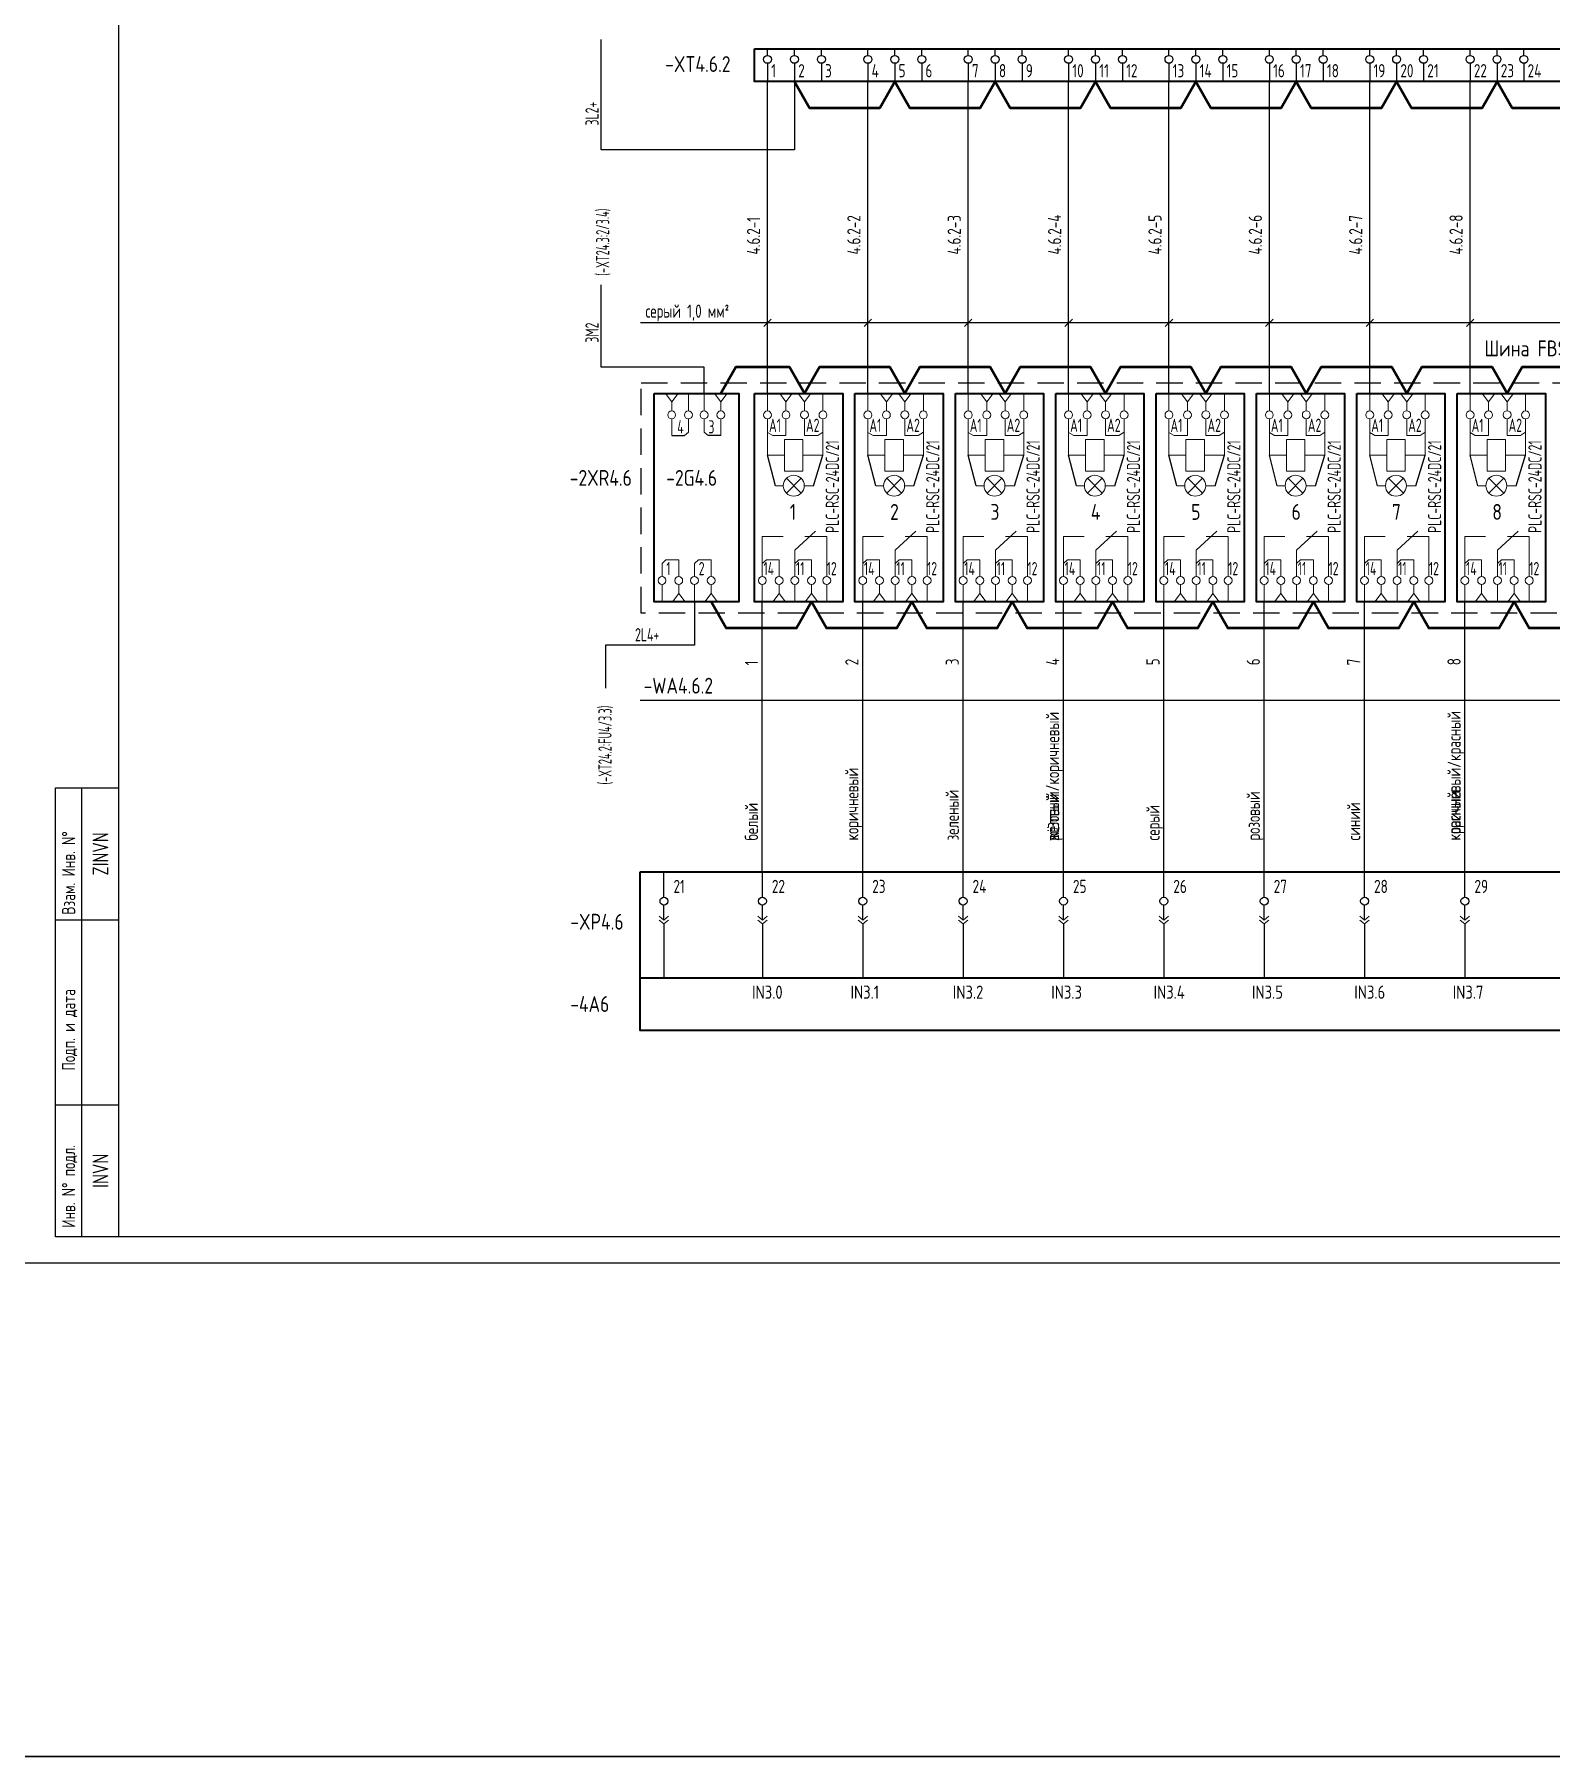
# Model space of a CAD drawing. Header units: millimetres. Extents: x 1235 to 19908, y 833 to 4314.
# Drawn here: x 9606 to 9893, y 1373 to 1699 of the extents above; entities that cross this region are included whole.
import ezdxf
from ezdxf.enums import TextEntityAlignment as Align

# ---------------------------------------------------------------- set-up
doc = ezdxf.new("R2010")
doc.units = ezdxf.units.MM
for name, pattern in [('DASHED2', [0.375, 0.25, -0.125]), ('K5LT32768', [0]), ('K5LT_THIN', [0])]:
    doc.linetypes.add(name, pattern=pattern)
doc.layers.add('EPLAN108', color=5, linetype='Continuous', lineweight=30)
doc.layers.add('КИА_МАРКИРОВКА', color=2, linetype='Continuous')
doc.layers.add('КИА_НАКЛЕЙКИ', color=1, linetype='Continuous')
doc.styles.add('GOST-A 3-1', font='', dxfattribs={"height": 3})
doc.styles.add('GOSTA-2.5-1', font='', dxfattribs={"width": 0.9, "height": 2.5})
doc.styles.add('ROMANS0-70', font='romans.shx', dxfattribs={"width": 0.7})
doc.styles.get('GOST-A 3-1').set_extended_font_data('GOST type A')
doc.styles.get('GOSTA-2.5-1').set_extended_font_data('GOST Type AU')

# ---------------------------------------------------------------- blocks, each defined once
blk = doc.blocks.new('A$C508D5767')
at = {"color": 0}
for p, q in [((4.5, 25.21), (4.5, 30)), ((23.13, 25.21), (23.13, 30)), ((42.13, 25.21), (42.13, 30)), ((61.13, 25.21), (61.13, 30)), ((80.13, 25.21), (80.13, 30)), ((99.13, 25.21), (99.13, 30)), ((118.13, 25.21), (118.13, 30)), ((137.13, 25.21), (137.13, 30)), ((156.13, 25.21), (156.13, 30)), ((4.5, 20.89), (4.5, 23.71)), ((23.13, 20.89), (23.13, 23.71)), ((42.13, 20.89), (42.13, 23.71)), ((61.13, 20.89), (61.13, 23.71)), ((80.13, 20.89), (80.13, 23.71)), ((99.13, 20.89), (99.13, 23.71)), ((118.13, 20.89), (118.13, 23.71)), ((137.13, 20.89), (137.13, 23.71)), ((156.13, 20.89), (156.13, 23.71)), ((4.5, 20.14), (4.5, 9.97)), ((23.13, 20.14), (23.13, 9.97)), ((42.13, 20.14), (42.13, 9.97)), ((61.13, 20.14), (61.13, 9.97)), ((80.13, 20.14), (80.13, 9.97)), ((99.13, 20.14), (99.13, 9.97)), ((118.13, 20.14), (118.13, 9.97)), ((137.13, 20.14), (137.13, 9.97)), ((156.13, 20.14), (156.13, 9.97))]:
    blk.add_line(p, q, dxfattribs=at)
at = {"lineweight": 18}
for p, q in [((4.5, 20.89), (3.61, 21.63)), ((4.5, 20.14), (3.61, 20.89)), ((4.5, 20.89), (5.39, 21.63)), ((4.5, 20.14), (5.39, 20.89)), ((23.13, 20.89), (22.24, 21.63)), ((23.13, 20.14), (22.24, 20.89)), ((23.13, 20.89), (24.02, 21.63)), ((23.13, 20.14), (24.02, 20.89)), ((42.13, 20.89), (41.24, 21.63)), ((42.13, 20.14), (41.24, 20.89)), ((42.13, 20.89), (43.02, 21.63)), ((42.13, 20.14), (43.02, 20.89)), ((61.13, 20.89), (60.24, 21.63)), ((61.13, 20.14), (60.24, 20.89)), ((61.13, 20.89), (62.02, 21.63)), ((61.13, 20.14), (62.02, 20.89)), ((80.13, 20.89), (79.24, 21.63)), ((80.13, 20.14), (79.24, 20.89)), ((80.13, 20.89), (81.02, 21.63)), ((80.13, 20.14), (81.02, 20.89)), ((99.13, 20.89), (98.24, 21.63)), ((99.13, 20.14), (98.24, 20.89)), ((99.13, 20.89), (100.02, 21.63)), ((99.13, 20.14), (100.02, 20.89)), ((118.13, 20.89), (117.24, 21.63)), ((118.13, 20.14), (117.24, 20.89)), ((118.13, 20.89), (119.02, 21.63)), ((118.13, 20.14), (119.02, 20.89)), ((137.13, 20.89), (136.24, 21.63)), ((137.13, 20.14), (136.24, 20.89)), ((137.13, 20.89), (138.02, 21.63)), ((137.13, 20.14), (138.02, 20.89)), ((156.13, 20.89), (155.24, 21.63)), ((156.13, 20.14), (155.24, 20.89)), ((156.13, 20.89), (157.02, 21.63)), ((156.13, 20.14), (157.02, 20.89))]:
    blk.add_line(p, q, dxfattribs=at)
at = {"color": 0, "lineweight": 40}
blk.add_line((0, 9.97), (371.67, 9.97), dxfattribs=at)
blk.add_lwpolyline([(0, 30), (371.67, 30), (371.67, 0), (0, 0)], close=True, dxfattribs=at)
at = {"color": 0}
for centre in [(4.5, 24.46), (23.13, 24.46), (42.13, 24.46), (61.13, 24.46), (80.13, 24.46), (99.13, 24.46), (118.13, 24.46), (137.13, 24.46), (156.13, 24.46)]:
    blk.add_circle(centre, 0.75, dxfattribs=at)
at = {"style": 'GOSTA-2.5-1', "width": 0.9}
for s, p in [('21', (6.3, 26)), ('22', (24.93, 26)), ('23', (43.93, 26)), ('24', (62.93, 26)), ('25', (81.93, 26)), ('26', (100.93, 26)), ('27', (119.93, 26)), ('28', (138.93, 26)), ('29', (157.93, 26))]:
    blk.add_text(s, height=2.5, dxfattribs=at).set_placement(p)
at = {"style": 'GOSTA-2.5-1'}
for s, p in [('IN3.0', (21.19, 5.98)), ('IN3.1', (39.82, 5.98)), ('IN3.2', (59.19, 5.98)), ('IN3.3', (77.82, 5.98)), ('IN3.4', (97.19, 5.98)), ('IN3.5', (115.82, 5.98)), ('IN3.6', (135.19, 5.98)), ('IN3.7', (153.82, 5.98))]:
    blk.add_text(s, height=2.5, dxfattribs=at).set_placement(p)
blk = doc.blocks.new('A$C2C8C317B')
at = {"color": 0}
for p, q in [((0, 0), (0, 39.44)), ((3.94, 21.99), (2.44, 27.76)), ((11.17, 21.99), (12.94, 27.76))]:
    blk.add_line(p, q, dxfattribs=at)
at = {"linetype": 'K5LT_THIN', "lineweight": 18}
for p, q in [((2.44, 36.15), (2.44, 39.44)), ((5.94, 37.86), (4.75, 39.44)), ((5.94, 37.86), (7.14, 39.44)), ((9.44, 37.88), (8.25, 39.45)), ((9.44, 37.88), (10.64, 39.45)), ((12.94, 36.15), (12.94, 39.44)), ((5.94, 36.15), (5.94, 37.86)), ((9.44, 36.17), (9.44, 37.88)), ((2.44, 34.65), (2.44, 27.76)), ((5.94, 34.65), (5.94, 31.48)), ((9.44, 34.67), (9.44, 31.52)), ((12.94, 34.65), (12.94, 27.76)), ((3.42, 31.48), (2.44, 32.07)), ((5.94, 31.48), (3.42, 31.48)), ((9.16, 30.76), (5.66, 30.76)), ((5.66, 30.76), (5.66, 24.76)), ((9.16, 24.76), (9.16, 30.76)), ((9.44, 31.52), (11.97, 31.52)), ((11.97, 31.52), (12.94, 32.12)), ((5.66, 27.76), (2.44, 27.76)), ((9.16, 27.76), (12.94, 27.76)), ((5.66, 24.76), (9.16, 24.76)), ((7.61, 9.79), (11.52, 13.36)), ((1.46, 4.79), (1.46, 12.35)), ((5.38, 12.35), (1.46, 12.35)), ((7.61, 4.79), (7.61, 9.79)), ((13.65, 12.35), (9.5, 12.35)), ((13.65, 12.35), (13.65, 4.79)), ((2.22, 7.93), (1.46, 7.29)), ((4.63, 7.93), (2.22, 7.93)), ((4.63, 4.79), (4.63, 7.93)), ((8.36, 7.93), (7.61, 7.29)), ((10.77, 7.93), (8.36, 7.93)), ((10.77, 4.79), (10.77, 7.93)), ((1.46, 3.29), (1.46, 0)), ((4.63, 3.29), (4.63, 1.58)), ((7.61, 3.29), (7.61, 0)), ((10.77, 3.29), (10.77, 1.58)), ((13.65, 3.29), (13.65, 0)), ((4.63, 1.58), (3.43, 0)), ((4.63, 1.58), (5.82, 0)), ((10.77, 1.58), (9.58, 0)), ((10.77, 1.58), (11.97, 0))]:
    blk.add_line(p, q, dxfattribs=at)
at = {"color": 0, "lineweight": 20}
for p, q in [((6.01, 23.39), (8.81, 20.59)), ((8.81, 23.39), (6.01, 20.59)), ((5.43, 21.99), (3.94, 21.99)), ((9.39, 21.99), (11.17, 21.99))]:
    blk.add_line(p, q, dxfattribs=at)
at = {"lineweight": 40}
blk.add_lwpolyline([(0, 39.44), (16.69, 39.44), (16.69, 0), (0, 0)], close=True, dxfattribs=at)
at = {"color": 0, "lineweight": 20}
blk.add_circle((7.41, 21.99), 1.98, dxfattribs=at)
at = {"linetype": 'K5LT32768', "lineweight": 18}
for centre, start, end in [((2.44, 35.4), 0, 180), ((5.94, 35.4), 0, 180), ((9.44, 35.42), 0, 180), ((12.94, 35.4), 0, 180), ((2.44, 35.4), 180, 0), ((5.94, 35.4), 180, 0), ((9.44, 35.42), 180, 0), ((12.94, 35.4), 180, 0), ((1.46, 4.04), 0, 180), ((1.46, 4.04), 180, 0), ((4.63, 4.04), 0, 180), ((4.63, 4.04), 180, 0), ((7.61, 4.04), 0, 180), ((7.61, 4.04), 180, 0), ((10.77, 4.04), 0, 180), ((10.77, 4.04), 180, 0), ((13.65, 4.04), 0, 180), ((13.65, 4.04), 180, 0)]:
    blk.add_arc(centre, 0.75, start, end, dxfattribs=at)
at = {"style": 'GOSTA-2.5-1', "width": 0.8}
for s, p in [('A1', (2.73, 32.17)), ('A2', (9.73, 32.19)), ('14', (1.68, 5.05)), ('11', (7.82, 5.05)), ('12', (13.64, 5.05))]:
    blk.add_text(s, height=2.5, dxfattribs=at).set_placement(p)
blk.add_text('PLC-RSC-24DC/21', height=2.5, rotation=90, dxfattribs=at).set_placement((15.97, 13.05))
blk = doc.blocks.new('A$C27D72B89')
at = {"linetype": 'K5LT_THIN', "lineweight": 18}
for p, q in [((3.3, 37.86), (2.11, 39.44)), ((3.3, 37.86), (4.5, 39.44)), ((6.47, 36.15), (6.47, 39.44)), ((9.44, 36.15), (9.44, 39.44)), ((12.61, 37.86), (11.41, 39.44)), ((12.61, 37.86), (13.8, 39.44)), ((3.3, 36.15), (3.3, 37.86)), ((12.61, 36.15), (12.61, 37.86)), ((3.3, 34.65), (3.3, 31.51)), ((6.47, 34.65), (6.47, 32.15)), ((9.44, 34.65), (9.44, 32.15)), ((12.61, 34.65), (12.61, 31.51)), ((5.71, 31.51), (6.47, 32.15)), ((10.2, 31.51), (9.44, 32.15)), ((2.22, 7.93), (1.47, 7.29)), ((1.47, 4.79), (1.47, 7.29)), ((4.63, 7.93), (2.22, 7.93)), ((4.63, 4.79), (4.63, 7.93)), ((8.36, 7.93), (7.61, 7.29)), ((7.61, 4.79), (7.61, 7.29)), ((10.77, 7.93), (8.36, 7.93)), ((10.77, 4.79), (10.77, 7.93)), ((1.47, 3.29), (1.47, 0)), ((4.63, 3.29), (4.63, 1.58)), ((7.61, 3.29), (7.61, 0)), ((10.77, 3.29), (10.77, 1.58)), ((4.63, 1.58), (3.44, 0)), ((4.63, 1.58), (5.83, 0)), ((10.77, 1.58), (9.58, 0)), ((10.77, 1.58), (11.97, 0))]:
    blk.add_line(p, q, dxfattribs=at)
at = {"color": 0}
for p, q in [((3.3, 31.51), (5.71, 31.51)), ((12.61, 31.51), (10.2, 31.51))]:
    blk.add_line(p, q, dxfattribs=at)
at = {"lineweight": 40}
blk.add_lwpolyline([(0, 39.44), (16, 39.44), (16, 0), (0, 0)], close=True, dxfattribs=at)
at = {"linetype": 'K5LT32768', "lineweight": 18}
for centre, start, end in [((3.3, 35.4), 0, 180), ((6.47, 35.4), 0, 180), ((9.44, 35.4), 0, 180), ((12.61, 35.4), 0, 180), ((3.3, 35.4), 180, 0), ((6.47, 35.4), 180, 0), ((9.44, 35.4), 180, 0), ((12.61, 35.4), 180, 0), ((1.47, 4.04), 0, 180), ((1.47, 4.04), 180, 0), ((4.63, 4.04), 0, 180), ((4.63, 4.04), 180, 0), ((7.61, 4.04), 0, 180), ((7.61, 4.04), 180, 0), ((10.77, 4.04), 0, 180), ((10.77, 4.04), 180, 0)]:
    blk.add_arc(centre, 0.75, start, end, dxfattribs=at)
at = {"style": 'GOSTA-2.5-1', "width": 0.8}
for s, p in [('4', (4.36, 31.88)), ('3', (10.26, 31.89)), ('1', (2.28, 5.05)), ('2', (8.42, 5.05))]:
    blk.add_text(s, height=2.5, dxfattribs=at).set_placement(p)
blk = doc.blocks.new('A$C09D55797')
at = {"color": 0}
for p, q in [((353.79, -1.59), (6.62, -1.59)), ((29.95, -2.3), (31.36, -0.89)), ((48.95, -2.3), (50.36, -0.89)), ((67.95, -2.3), (69.36, -0.89)), ((86.95, -2.3), (88.36, -0.89)), ((105.95, -2.3), (107.36, -0.89)), ((124.95, -2.3), (126.36, -0.89)), ((143.95, -2.3), (145.36, -0.89)), ((162.95, -2.3), (164.36, -0.89))]:
    blk.add_line(p, q, dxfattribs=at)
blk = doc.blocks.new('A$C6A6D7164')
at = {"color": 0}
for p, q in [((-5.1, 17.91), (-5.1, 19.16)), ((-5.1, 16.41), (-5.1, 12.99)), ((0, 17.91), (0, 19.16)), ((0, 16.41), (0, 12.99)), ((5.1, 17.91), (5.1, 19.16)), ((5.1, 16.41), (5.1, 12.99)), ((13.9, 17.91), (13.9, 19.16)), ((13.9, 16.41), (13.9, 12.99)), ((19, 17.91), (19, 19.16)), ((19, 16.41), (19, 12.99)), ((24.1, 17.91), (24.1, 19.16)), ((24.1, 16.41), (24.1, 12.99)), ((32.9, 17.91), (32.9, 19.16)), ((32.9, 16.41), (32.9, 12.99)), ((38, 17.91), (38, 19.16)), ((38, 16.41), (38, 12.99)), ((43.1, 17.91), (43.1, 19.16)), ((43.1, 16.41), (43.1, 12.99)), ((51.9, 17.91), (51.9, 19.16)), ((51.9, 16.41), (51.9, 12.99)), ((57, 17.91), (57, 19.16)), ((57, 16.41), (57, 12.99)), ((62.1, 17.91), (62.1, 19.16)), ((62.1, 16.41), (62.1, 12.99)), ((70.9, 17.91), (70.9, 19.16)), ((70.9, 16.41), (70.9, 12.99)), ((76, 17.91), (76, 19.16)), ((76, 16.41), (76, 12.99)), ((81.1, 17.91), (81.1, 19.16)), ((81.1, 16.41), (81.1, 12.99)), ((89.9, 17.91), (89.9, 19.16)), ((89.9, 16.41), (89.9, 12.99)), ((95, 17.91), (95, 19.16)), ((95, 16.41), (95, 12.99)), ((100.1, 17.91), (100.1, 19.16)), ((100.1, 16.41), (100.1, 12.99)), ((108.9, 17.91), (108.9, 19.16)), ((108.9, 16.41), (108.9, 12.99)), ((114, 17.91), (114, 19.16)), ((114, 16.41), (114, 12.99)), ((119.1, 17.91), (119.1, 19.16)), ((119.1, 16.41), (119.1, 12.99)), ((127.9, 17.91), (127.9, 19.16)), ((127.9, 16.41), (127.9, 12.99)), ((133, 17.91), (133, 19.16)), ((133, 16.41), (133, 12.99)), ((138.1, 17.91), (138.1, 19.16)), ((138.1, 16.41), (138.1, 12.99))]:
    blk.add_line(p, q, dxfattribs=at)
at = {"color": 0, "lineweight": 40}
blk.add_lwpolyline([(-7.54, 19.16), (329.24, 19.16), (329.24, 12.99), (-7.54, 12.99)], close=True, dxfattribs=at)
at = {"color": 0}
for centre in [(-5.1, 17.16), (0, 17.16), (5.1, 17.16), (13.9, 17.16), (19, 17.16), (24.1, 17.16), (32.9, 17.16), (38, 17.16), (43.1, 17.16), (51.9, 17.16), (57, 17.16), (62.1, 17.16), (70.9, 17.16), (76, 17.16), (81.1, 17.16), (89.9, 17.16), (95, 17.16), (100.1, 17.16), (108.9, 17.16), (114, 17.16), (119.1, 17.16), (127.9, 17.16), (133, 17.16), (138.1, 17.16)]:
    blk.add_circle(centre, 0.75, dxfattribs=at)
at = {"style": 'GOSTA-2.5-1', "width": 0.9}
for s, p in [('1', (-4.39, 13.76)), ('2', (0.71, 13.76)), ('3', (5.8, 13.76)), ('4', (14.61, 13.76)), ('5', (19.71, 13.76)), ('6', (24.8, 13.76)), ('7', (33.61, 13.76)), ('8', (38.71, 13.76)), ('9', (43.8, 13.76)), ('10', (52.61, 13.76)), ('11', (57.71, 13.76)), ('12', (62.8, 13.76)), ('13', (71.61, 13.76)), ('14', (76.71, 13.76)), ('15', (81.8, 13.76)), ('16', (90.61, 13.76)), ('17', (95.71, 13.76)), ('18', (100.8, 13.76)), ('19', (109.61, 13.76)), ('20', (114.71, 13.76)), ('21', (119.8, 13.76)), ('22', (128.61, 13.76)), ('23', (133.71, 13.76)), ('24', (138.8, 13.76))]:
    blk.add_text(s, height=2.5, dxfattribs=at).set_placement(p)

msp = doc.modelspace()

# ---------------------------------------------------------------- linework, layer by layer
for p, q in [((9622, 1471.39), (9622, 1881.39)), ((9610, 1471.39), (9610, 1556.39)), ((9610, 1556.39), (9622, 1556.39)), ((9615, 1471.39), (9615, 1556.39)), ((9610, 1531.39), (9622, 1531.39)), ((9610, 1496.39), (9622, 1496.39)), ((9615, 1496.39), (9622, 1496.39)), ((9622, 1471.39), (9610, 1471.39)), ((10191, 1471.39), (9622, 1471.39)), ((10196, 1466.39), (9602, 1466.39))]:
    msp.add_line(p, q)
at = {"color": 1}
for p, q in [((9713.31, 1677.17), (9713.31, 1698.12)), ((9749.87, 1690.16), (9749.87, 1677.17)), ((9749.87, 1677.17), (9713.31, 1677.17)), ((9714.12, 1583.43), (9714.12, 1575.26))]:
    msp.add_line(p, q, dxfattribs=at)
at = {"color": 252}
for p, q in [((9744.77, 1631.05), (9744.77, 1690.16)), ((9763.77, 1631.05), (9763.77, 1690.16)), ((9782.77, 1631.05), (9782.77, 1690.16)), ((9801.77, 1631.05), (9801.77, 1690.16)), ((9820.77, 1631.05), (9820.77, 1690.16)), ((9839.77, 1631.05), (9839.77, 1690.16)), ((9858.77, 1631.05), (9858.77, 1690.16)), ((9877.77, 1631.05), (9877.77, 1690.16))]:
    msp.add_line(p, q, dxfattribs=at)
at = {"color": 4}
for p, q in [((9713.31, 1636.05), (9713.31, 1651.62)), ((9732.77, 1636.05), (9713.31, 1636.05)), ((9732.77, 1631.05), (9732.77, 1636.05))]:
    msp.add_line(p, q, dxfattribs=at)
at = {"color": 0}
for p, q in [((9743.79, 1540.48), (9743.79, 1591.61)), ((9762.79, 1540.48), (9762.79, 1591.61)), ((9781.79, 1540.48), (9781.79, 1591.61)), ((9800.79, 1540.48), (9800.79, 1591.61)), ((9819.79, 1540.48), (9819.79, 1591.61)), ((9838.79, 1540.48), (9838.79, 1591.61)), ((9857.79, 1540.48), (9857.79, 1591.61)), ((9876.79, 1540.48), (9876.79, 1591.61)), ((9720.67, 1572.98), (10068.14, 1572.98))]:
    msp.add_line(p, q, dxfattribs=at)
at = {"color": 1, "lineweight": 50}
for points in [[(9749.87, 1690.16), (9752.71, 1685.16), (9766.03, 1685.16), (9768.87, 1690.16)], [(9768.87, 1690.16), (9771.71, 1685.16), (9785.03, 1685.16), (9787.87, 1690.16)], [(9787.87, 1690.16), (9790.71, 1685.16), (9804.03, 1685.16), (9806.87, 1690.16)], [(9806.87, 1690.16), (9809.71, 1685.16), (9823.03, 1685.16), (9825.87, 1690.16)], [(9825.87, 1690.16), (9828.71, 1685.16), (9842.03, 1685.16), (9844.87, 1690.16)], [(9844.87, 1690.16), (9847.71, 1685.16), (9861.03, 1685.16), (9863.87, 1690.16)], [(9863.87, 1690.16), (9866.71, 1685.16), (9880.03, 1685.16), (9882.87, 1690.16)], [(9882.87, 1690.16), (9885.71, 1685.16), (9934.82, 1685.16), (9937.66, 1690.16)], [(9753.1, 1591.61), (9750.26, 1586.61), (9736.94, 1586.61), (9734.1, 1591.61)], [(9772.1, 1591.61), (9769.26, 1586.61), (9755.94, 1586.61), (9753.1, 1591.61)], [(9791.1, 1591.61), (9788.26, 1586.61), (9774.94, 1586.61), (9772.1, 1591.61)], [(9810.1, 1591.61), (9807.26, 1586.61), (9793.94, 1586.61), (9791.1, 1591.61)], [(9829.1, 1591.61), (9826.26, 1586.61), (9812.94, 1586.61), (9810.1, 1591.61)], [(9848.1, 1591.61), (9845.26, 1586.61), (9831.94, 1586.61), (9829.1, 1591.61)], [(9867.1, 1591.61), (9864.26, 1586.61), (9850.94, 1586.61), (9848.1, 1591.61)], [(9886.1, 1591.61), (9883.26, 1586.61), (9869.94, 1586.61), (9867.1, 1591.61)], [(9940.89, 1591.61), (9938.05, 1586.61), (9888.94, 1586.61), (9886.1, 1591.61)]]:
    msp.add_lwpolyline(points, dxfattribs=at)
at = {"color": 4, "lineweight": 50}
for points in [[(9751.77, 1631.05), (9748.93, 1636.05), (9738.78, 1636.05), (9735.94, 1631.05)], [(9770.77, 1631.05), (9767.93, 1636.05), (9754.61, 1636.05), (9751.77, 1631.05)], [(9789.77, 1631.05), (9786.93, 1636.05), (9773.61, 1636.05), (9770.77, 1631.05)], [(9808.77, 1631.05), (9805.93, 1636.05), (9792.61, 1636.05), (9789.77, 1631.05)], [(9827.77, 1631.05), (9824.93, 1636.05), (9811.61, 1636.05), (9808.77, 1631.05)], [(9846.77, 1631.05), (9843.93, 1636.05), (9830.61, 1636.05), (9827.77, 1631.05)], [(9865.77, 1631.05), (9862.93, 1636.05), (9849.61, 1636.05), (9846.77, 1631.05)], [(9884.77, 1631.05), (9881.93, 1636.05), (9868.61, 1636.05), (9865.77, 1631.05)], [(9939.55, 1631.05), (9936.72, 1636.05), (9887.61, 1636.05), (9884.77, 1631.05)]]:
    msp.add_lwpolyline(points, dxfattribs=at)
at = {"color": 0, "linetype": 'DASHED2', "ltscale": 20}
msp.add_lwpolyline([(9720.87, 1633.08), (10081.7, 1633.08), (10081.7, 1589.45), (9720.87, 1589.45)], close=True, dxfattribs=at)
at = {"color": 1}
msp.add_lwpolyline([(9730.94, 1591.61), (9730.94, 1583.43), (9714.12, 1583.43)], dxfattribs=at)
at = {"layer": 'EPLAN108', "color": 2}
msp.add_lwpolyline([(1235.43, 2532.19), (19799.49, 2532.19), (19799.49, 1372.97), (1235.43, 1372.97)], close=True, dxfattribs=at)

# ---------------------------------------------------------------- block references
at = {"color": 0}
for name, p in [('A$C6A6D7164', (9749.87, 1677.17)), ('A$C09D55797', (9714.12, 1646.05)), ('A$C27D72B89', (9723.33, 1591.61)), ('A$C2C8C317B', (9742.33, 1591.61)), ('A$C2C8C317B', (9761.33, 1591.61)), ('A$C2C8C317B', (9780.33, 1591.61)), ('A$C2C8C317B', (9799.33, 1591.61)), ('A$C2C8C317B', (9818.33, 1591.61)), ('A$C2C8C317B', (9837.33, 1591.61)), ('A$C2C8C317B', (9856.33, 1591.61)), ('A$C2C8C317B', (9875.33, 1591.61)), ('A$C508D5767', (9720.67, 1510.48))]:
    msp.add_blockref(name, p, dxfattribs=at)

# ---------------------------------------------------------------- texts
at = {"style": 'GOSTA-2.5-1'}
for s, width, p in [('(-XT24.3:2/3.4)', 0.7, (9714.81, 1653.35)), ('1', 0.9, (9742.99, 1579.6)), ('2', 0.9, (9761.99, 1579.6)), ('3', 0.9, (9780.99, 1579.6)), ('4', 0.9, (9799.99, 1579.6)), ('5', 0.9, (9818.99, 1579.6)), ('6', 0.9, (9837.99, 1579.6)), ('7', 0.9, (9856.99, 1579.6)), ('8', 0.9, (9875.99, 1579.6)), ('(-XT24.2:FU4/3.3)', 0.7, (9715.26, 1557.01)), ('розовый/коричневый', 0.9, (9799.99, 1546.43)), ('розовый/коричневый', 0.9, (9799.99, 1546.43)), ('коричневый/красный', 0.9, (9875.99, 1546.43)), ('коричневый/красный', 0.9, (9875.99, 1546.43)), ('коричневый', 0.9, (9761.99, 1546.43)), ('зеленый', 0.9, (9780.99, 1546.43)), ('розовый', 0.9, (9837.99, 1546.43)), ('красный', 0.9, (9875.99, 1546.43)), ('белый', 0.9, (9742.99, 1546.43)), ('жёлтый', 0.9, (9799.99, 1546.43)), ('серый', 0.9, (9818.99, 1546.43)), ('синий', 0.9, (9856.99, 1546.43))]:
    msp.add_text(s, height=2.5, rotation=90, dxfattribs=dict(at, width=width)).set_placement(p)
at = {"style": 'GOSTA-2.5-1', "width": 0.9}
msp.add_text('серый 1,0 мм²', height=2.5, dxfattribs=at).set_placement((9721.68, 1645.41))
at = {"style": 'GOST-A 3-1'}
for s, p in [('Шина FBST 500-PLCGY', (9880.48, 1638.1)), ('1', (9748.98, 1607.14)), ('2', (9767.98, 1607.14)), ('3', (9786.98, 1607.14)), ('4', (9805.98, 1607.14)), ('5', (9824.98, 1607.14)), ('6', (9843.98, 1607.14)), ('7', (9862.98, 1607.14)), ('8', (9881.98, 1607.14)), ('-XP4.6', (9707.44, 1529.54))]:
    msp.add_text(s, height=3, dxfattribs=at).set_placement(p)
at = {"style": 'ROMANS0-70', "width": 0.7}
for s, p in [('Взам. Инв. N%%d', (9614.46, 1532.39)), ('Подп. и дата', (9614.46, 1502.86)), ('Инв. N%%d подл.', (9614.46, 1473.09))]:
    msp.add_text(s, height=2.5, rotation=90, dxfattribs=at).set_placement(p, align=Align.BOTTOM_LEFT)
at = {"style": 'ROMANS0-70', "width": 0.7, "flags": 12}
for tag, p in [('ZINVN', (9618.5, 1543.89)), ('INVN', (9618.5, 1483.89))]:
    msp.add_attdef(tag, text='', height=3, rotation=90, dxfattribs=at).set_placement(p, align=Align.MIDDLE_CENTER)
at = {"layer": 'КИА_МАРКИРОВКА', "style": 'GOSTA-2.5-1'}
for s, width, p in [('3L2+', 0.8, (9712.8, 1681.81)), ('4.6.2-1', 0.9, (9743.37, 1657.37)), ('4.6.2-2', 0.9, (9762.37, 1657.37)), ('4.6.2-3', 0.9, (9781.37, 1657.37)), ('4.6.2-4', 0.9, (9800.37, 1657.37)), ('4.6.2-5', 0.9, (9819.37, 1657.37)), ('4.6.2-6', 0.9, (9838.37, 1657.37)), ('4.6.2-7', 0.9, (9857.37, 1657.37)), ('4.6.2-8', 0.9, (9876.37, 1657.37)), ('3M2', 0.8, (9712.8, 1640.69))]:
    msp.add_text(s, height=2.5, rotation=90, dxfattribs=dict(at, width=width)).set_placement(p)
at = {"layer": 'КИА_МАРКИРОВКА', "style": 'GOSTA-2.5-1', "width": 0.8}
msp.add_text('2L4+', height=2.5, dxfattribs=at).set_placement((9719.7, 1584.14))
at = {"layer": 'КИА_МАРКИРОВКА', "style": 'GOST-A 3-1'}
msp.add_text('-WA4.6.2', height=3, dxfattribs=at).set_placement((9721.31, 1574.24))
at = {"layer": 'КИА_НАКЛЕЙКИ', "style": 'GOST-A 3-1'}
for s, p in [('-XT4.6.2', (9725.4, 1691.94)), ('-2XR4.6', (9707.34, 1613.58)), ('-2G4.6', (9725.6, 1613.58)), ('-4A6', (9707.44, 1513.96))]:
    msp.add_text(s, height=3, dxfattribs=at).set_placement(p)

doc.saveas('drawing.dxf')
